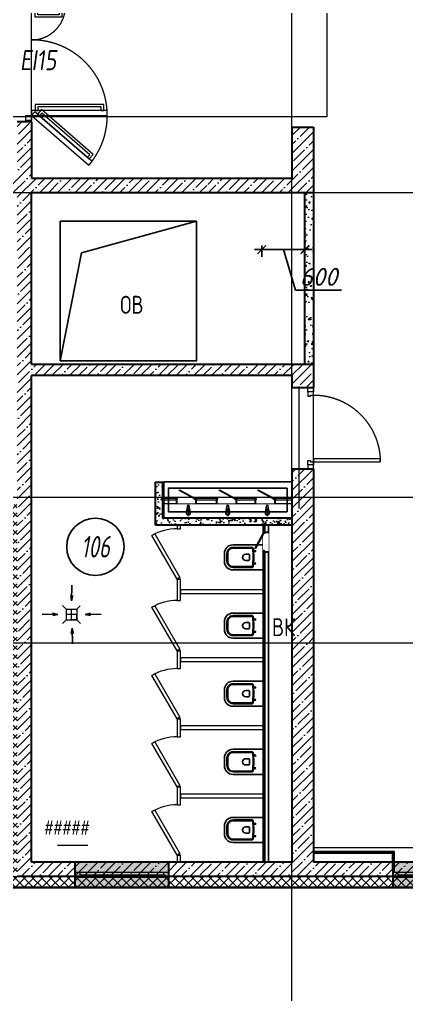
# Model space of a CAD drawing. Extents: x -96705 to 1864084, y -482104 to 235.
# Drawn here: x 567521 to 572917, y -151142 to -137543 of the extents above; entities that cross this region are included whole.
import ezdxf
from ezdxf import colors
from ezdxf.entities.mleader import LeaderData, LeaderLine
from ezdxf.enums import TextEntityAlignment as Align
from ezdxf.math import Vec2, Vec3

# ---------------------------------------------------------------- set-up
doc = ezdxf.new("R2010")
doc.units = 0
doc.header["$LTSCALE"] = 100
doc.header["$PDMODE"] = 1
doc.header["$PDSIZE"] = 200
for name, pattern in [('ACAD_ISO03W100', [30, 12, -18]), ('ADSK_Штриховая_ш2 п1', [3, 2, -1]), ('CENTER', [2, 1.25, -0.25, 0.25, -0.25])]:
    doc.linetypes.add(name, pattern=pattern)
doc.layers.get('Defpoints').update_dxf_attribs({"color": 42})
for name, color, linetype, lineweight in [('АР_Двери', 5, 'Continuous', 18), ('АР_Маркер экспликации', 239, 'Continuous', 13), ('АР_Навесной фасад', 5, 'Continuous', 5), ('АР_Номер помещения', 1, 'Continuous', 25), ('АР_Окна БЛОК', 250, 'Continuous', 13), ('АР_Оси', 193, 'Continuous', 9), ('АР_Отметки', 250, 'Continuous', 15), ('АР_Перегородки газоблок', 165, 'Continuous', 30), ('АР_Перегородки газоблок_Штрих', 165, 'Continuous', 5), ('АР_Перегородки сантехнические', 216, 'Continuous', 9), ('АР_Подоконники', 163, 'Continuous', 9), ('АР_Помещения_площадь', 19, 'Continuous', 9), ('АР_Сущ Несущая стена', 202, 'Continuous', 30), ('АР_тонкая линия', 250, 'Continuous', 0), ('АР_Утеплитель', 250, 'Continuous', 9), ('АР_Штриховка монолит', 250, 'Continuous', 9), ('Размер шахт', 95, 'Continuous', 9), ('СС_СЭС_Кабель', 180, 'Continuous', 30), ('Эвакуация', 7, 'Continuous', 9)]:
    doc.layers.add(name, color=color, linetype=linetype, lineweight=lineweight)
for name, color, linetype in [('АР_Отверстия', 251, 'Continuous'), ('ТХ_ВК_оборуд.ТХ', 250, 'Continuous'), ('ТХ_ВК_трапы', 5, 'Continuous'), ('ТХ_сантехника', 253, 'Continuous')]:
    doc.layers.add(name, color=color, linetype=linetype)
doc.layers.add('АР_ПБ_Двери', color=7, linetype='Continuous', lineweight=15, true_color=0xdb0000)
doc.styles.add('ICOCPEUR', font='isocpeur.ttf')
doc.styles.add('ISOCPEUR', font='isocpeui.ttf', dxfattribs={"height": 250})
doc.styles.get("Standard").update_dxf_attribs({"font": 'arial.ttf'})
doc.styles.add('Архитект', font='isocpeur.ttf', dxfattribs={"width": 0.8, "oblique": 8})
doc.dimstyles.new('R_100', dxfattribs={"dimtxt": 270, "dimasz": 120, "dimexe": 100, "dimexo": 0, "dimgap": 60, "dimtad": 1, "dimdec": 0, "dimrnd": 5, "dimzin": 0, "dimdsep": 46, "dimtxsty": 'ISOCPEUR', "dimblk": 'ARCHTICK', "dimcen": 0, "dimdle": 100, "dimclrd": 256, "dimclre": 256, "dimclrt": 256, "dimadec": 0, "dimazin": 0, "dimtfac": 2, "dimtdec": 0, "dimtofl": 0, "dimtmove": 1, "dimatfit": 3, "dimfxl": 1, "dimtvp": 3, "dimtolj": 1, "dimtzin": 0, "dimarcsym": 0})
pattern_1 = [(50, (731759.35, -210952.4), (215.17805, -18.82564), [22.5, -247.5]), (355, (731759.35, -210952.4), (-41.6254, 225.65764), [18, -198]), (100.45144, (731777.28, -210953.96), (173.55265, 206.832), [19.12206, -210.34263]), (46.1842, (731759.35, -210892.4), (320.1724, -49.6558), [33.75, -371.25]), (96.63564, (731786.03, -210896.53), (280.3986, 292.2356), [28.6831, -315.5141]), (351.18416, (731759.35, -210892.4), (280.3986, 292.2356), [27, -297]), (21, (731789.35, -210907.4), (179.07212, -120.78567), [22.5, -247.5]), (326, (731789.35, -210907.4), (72.9946, 217.545), [18, -198]), (71.45144, (731804.27, -210917.46), (252.06671, 96.75935), [19.12206, -210.34263]), (37.5, (731759.35, -210952.394), (3.647957, 99.868156), [0, -195.6, 0, -201, 0, -198.75]), (7.5, (731759.35, -210952.39), (78.92086, 118.323514), [0, -114.6, 0, -191.1, 0, -75.75]), (327.5, (731692.45, -210952.394), (160.14673, -6.76646), [0, -75, 0, -234, 0, -310.5]), (317.5, (731662.45, -210952.4), (174.95585, 30.0315), [0, -97.5, 0, -155.4, 0, -220.5])]

# ---------------------------------------------------------------- blocks, each defined once
blk = doc.blocks.new('*U72')
at = {"color": 8}
for p, q in [((0, 0), (0, -50)), ((700, 0), (700, -50))]:
    blk.add_line(p, q, dxfattribs=at)
blk.add_lwpolyline([(0, 0), (606, 350), (628, 312), (22, -38)], close=True, dxfattribs=at)
blk.add_arc((0, 0), 700, 0, 30, dxfattribs=at)
blk = doc.blocks.new('*U479')
at = {"color": 8}
blk.add_lwpolyline([(100, 80), (100, 1010), (140, 1010), (140, 80)], close=True, dxfattribs=at)
for points in [[(0, 0), (0, 80), (55, 80), (55, 0), (0, 0)], [(55, 80), (55, 0), (115, 0), (115, 40), (100, 40), (100, 80), (55, 80)], [(1075, 80), (1075, 0), (1015, 0), (1015, 40), (1030, 40), (1030, 80), (1075, 80)], [(1130, 0), (1130, 80), (1075, 80), (1075, 0), (1130, 0)]]:
    blk.add_lwpolyline(points, dxfattribs=at)
at = {"color": 8, "linetype": 'ACAD_ISO03W100', "ltscale": 3}
blk.add_arc((100, 80), 930, 0, 90, dxfattribs=at)
blk = doc.blocks.new('*U137')
at = {"layer": 'АР_Номер помещения', "color": 8}
blk.add_circle((-15837, 5805), 400, dxfattribs=at)
at = {"layer": 'АР_Помещения_площадь', "color": 8}
blk.add_line((-15943, 1641), (-16365, 1641), dxfattribs=at)
at = {"color": 8, "style": 'ISOCPEUR', "width": 0.7, "flags": 1}
blk.add_attdef('КАТЕГОРИЯ', (-499, -2092), '', height=250, dxfattribs=at)
at = {"layer": 'АР_Номер помещения', "color": 8, "style": 'ISOCPEUR', "width": 0.7}
blk.add_attdef('НОМЕР_ПОМЕЩЕНИЯ', text='', height=300, dxfattribs=at).set_placement((-15837, 5805), align=Align.MIDDLE_CENTER)
at = {"layer": 'АР_Помещения_площадь', "color": 8, "style": 'ISOCPEUR', "width": 0.7}
blk.add_attdef('ПЛОЩАДЬ_ПОМЕЩЕНИЯ', text='', height=200, dxfattribs=at).set_placement((-15938, 1888), align=Align.MIDDLE_RIGHT)
at = {"layer": 'АР_Помещения_площадь', "color": 8, "lineweight": 30, "width": 0.7, "flags": 104}
blk.add_attdef('ИМЯ_ПОМЕЩЕНИЯ', text='', height=100, dxfattribs=at).set_placement((158, 1217), align=Align.MIDDLE_CENTER)
blk = doc.blocks.new('_ArchTick')
at = {"color": 8, "linetype": 'ByBlock', "const_width": 0.15}
blk.add_lwpolyline([(-0.5, -0.5), (0.5, 0.5)], dxfattribs=at)
blk = doc.blocks.new('*D1121')
at = {"layer": 'Defpoints', "color": 0, "ltscale": 100, "transparency": 16777216}
for p in [(570900, -140697), (571501, -140697), (570900, -140752)]:
    blk.add_point(p, dxfattribs=at)
at = {"layer": 'Размер шахт', "color": 8, "lineweight": -2, "ltscale": 100, "transparency": 16777216}
for p, q in [((570900, -140697), (570900, -140852)), ((571501, -140697), (571501, -140852)), ((571601, -140752), (570800, -140752)), ((571200, -140752), (571370, -141317)), ((571370, -141317), (572009, -141317))]:
    blk.add_line(p, q, dxfattribs=at)
at = {"layer": 'Размер шахт', "color": 8, "lineweight": -2, "ltscale": 100, "transparency": 16777216, "xscale": 120, "yscale": 120, "zscale": 120, "rotation": 180}
blk.add_blockref('_ArchTick', (570900, -140752), dxfattribs=at)
at = {"layer": 'Размер шахт', "color": 8, "lineweight": -2, "ltscale": 100, "transparency": 16777216, "xscale": 120, "yscale": 120, "zscale": 120}
blk.add_blockref('_ArchTick', (571501, -140752), dxfattribs=at)
at = {"layer": 'Размер шахт', "color": 8, "ltscale": 100, "transparency": 16777216, "insert": (571690, -141132), "char_height": 250, "attachment_point": 5, "style": 'ISOCPEUR'}
blk.add_mtext('\\A1;600', dxfattribs=at)
blk = doc.blocks.new('Из_буфера31843')
at = {"color": 8}
for p, q in [((366, 166), (359, 113)), ((395, 113), (388, 166)), ((916, 166), (909, 113)), ((945, 113), (938, 166)), ((1466, 166), (1459, 113)), ((1495, 113), (1488, 166)), ((356, 104), (352, 62)), ((363, 87), (363, 101)), ((390, 87), (363, 87)), ((390, 101), (390, 87)), ((402, 62), (398, 104)), ((906, 104), (902, 62)), ((913, 87), (913, 101)), ((940, 87), (913, 87)), ((940, 101), (940, 87)), ((952, 62), (948, 104)), ((1456, 104), (1452, 62)), ((1463, 87), (1463, 101)), ((1490, 87), (1463, 87)), ((1490, 101), (1490, 87)), ((1502, 62), (1498, 104))]:
    blk.add_line(p, q, dxfattribs=at)
at = {"color": 8, "lineweight": 13, "ltscale": 500}
for p, q in [((377, 85), (377, 23)), ((927, 85), (927, 23)), ((1477, 85), (1477, 23))]:
    blk.add_line(p, q, dxfattribs=at)
at = {"color": 8}
for points in [[(1820, 500), (34, 500), (34, 0), (1820, 0)], [(1755, 415), (99, 415), (99, 85), (1755, 85)]]:
    blk.add_lwpolyline(points, close=True, dxfattribs=at)
for centre, major_axis, start_param, end_param in [((377, 165), (-7.91, 7.91), 4.051589, 6.943986), ((927, 165), (-7.91, 7.91), 4.051589, 6.943986), ((1477, 165), (-7.91, 7.91), 4.051589, 6.943986), ((377, 62), (-17.7, -17.7), -0.785398, 2.356194), ((377, 102), (-14.9, -14.9), -1.35736, -0.875625), ((377, 102), (-14.9, 14.9), 4.498953, 6.496621), ((377, 101), (-9.62, 9.62), 3.926991, 7.068583), ((377, 102), (-14.9, 14.9), 4.017217, 4.498953), ((927, 62), (-17.7, -17.7), -0.785398, 2.356194), ((927, 102), (-14.9, -14.9), -1.35736, -0.875625), ((927, 102), (-14.9, 14.9), 4.498953, 6.496621), ((927, 101), (-9.62, 9.62), 3.926991, 7.068583), ((927, 102), (-14.9, 14.9), 4.017217, 4.498953), ((1477, 62), (-17.7, -17.7), -0.785398, 2.356194), ((1477, 102), (-14.9, -14.9), -1.35736, -0.875625), ((1477, 102), (-14.9, 14.9), 4.498953, 6.496621), ((1477, 101), (-9.62, 9.62), 3.926991, 7.068583), ((1477, 102), (-14.9, 14.9), 4.017217, 4.498953)]:
    blk.add_ellipse(centre, major_axis=major_axis, ratio=1, start_param=start_param, end_param=end_param, dxfattribs=at)
blk = doc.blocks.new('унитаз поликлиники')
at = {"color": 8}
for p, q in [((0, 175), (0, -175)), ((0, 175), (420, 175)), ((420, 139), (150, 139)), ((126, 87), (100, 87)), ((112, 73), (112, 100)), ((420, 129), (157, 129)), ((192, -34), (192, 34)), ((242, 44), (202, 44)), ((494, 57), (494, -57)), ((504, 55), (504, -55)), ((540, 55), (540, -55)), ((126, -87), (99, -86)), ((112, -73), (112, -100)), ((420, -129), (155, -129)), ((242, -44), (202, -44)), ((0, -175), (420, -175)), ((420, -139), (148, -139))]:
    blk.add_line(p, q, dxfattribs=at)
for centre, radius, start, end in [((420, 55), 120, 0, 90), ((420, 55), 83.5, 359.8619, 90.3335), ((242, 0), 43.7, 270, 90), ((420, 55), 74, 0, 90), ((420, -55), 120, 270, 0), ((420, -55), 84, 270, 0), ((420, -55), 74, 270, 358.4018)]:
    blk.add_arc(centre, radius, start, end, dxfattribs=at)
at = {"color": 8, "extrusion": (0, 0, -1)}
for centre, major_axis, ratio, start_param, end_param in [((150, 127), (-5.6, -10.5), 0.821373, 1.269211, 2.570669), ((112, 87), (3.55, 3.55), 1, 5.504025, 11.78721), ((1158, 0), (-731, -726), 0.993775, 0.659849, 0.910919), ((984, 0), (-23, -941), 0.89728, 1.422258, 1.677847), ((154, 120), (-5.61, -7.72), 0.798093, 1.232924, 2.686723), ((148, -127), (5.4, -10.4), 0.836443, 0.56114, 1.877577), ((155, -117), (5.3, -10.4), 0.842984, 0.549902, 1.8819), ((202, -33), (4.12, -9.49), 0.964797, 0.42926, 1.943413)]:
    blk.add_ellipse(centre, major_axis=major_axis, ratio=ratio, start_param=start_param, end_param=end_param, dxfattribs=at)
at = {"color": 8}
for centre, major_axis, ratio, start_param, end_param in [((202, 33), (4.12, 9.49), 0.964797, 0.42926, 1.943413), ((112, -87), (3.54, -3.55), 1, 5.504025, 11.78721)]:
    blk.add_ellipse(centre, major_axis=major_axis, ratio=ratio, start_param=start_param, end_param=end_param, dxfattribs=at)
blk = doc.blocks.new('_DotSmall')
at = {"color": 0, "linetype": 'ByBlock', "const_width": 0.5}
blk.add_lwpolyline([(-0.0625, 0, 1), (0.0625, 0, 1)], format="xyb", close=True, dxfattribs=at)
blk = doc.blocks.new('дв.1700')
at = {"layer": 'АР_Двери', "color": 8}
for points in [[(-87, 0), (-87, -80), (-70, -80), (-70, 0), (-87, 0)], [(-70, -80), (-70, 0), (0, 0), (0, -30), (0, -30), (0, -80), (-70, -80)], [(1596, -80), (1596, 0), (1526, 0), (1526, -30), (1526, -30), (1526, -80), (1596, -80)], [(1613, 0), (1613, -80), (1596, -80), (1596, 0), (1613, 0)]]:
    blk.add_lwpolyline(points, dxfattribs=at)
for points in [[(0, -80), (-692, -876), (-639, -922), (53, -126)], [(1997, -150), (1526, -150), (1526, -80), (1997, -80)], [(20, -164), (-606, -884), (-542, -940), (84, -219)], [(-3, -190), (-583, -858), (-546, -890), (35, -223)], [(1947, -235), (1576, -235), (1576, -150), (1947, -150)], [(1912, -200), (1611, -200), (1611, -150), (1912, -150)]]:
    blk.add_lwpolyline(points, close=True, dxfattribs=at)
at = {"layer": 'АР_Двери', "color": 8, "linetype": 'ACAD_ISO03W100', "ltscale": 3}
for points in [[(0, -80), (0, -1135), (70, -1135), (70, -80)], [(1456, -551), (1456, -80), (1526, -80), (1526, -551)]]:
    blk.add_lwpolyline(points, close=True, dxfattribs=at)
for points in [[(70, -1050), (70, -1085), (155, -1085), (155, -130), (70, -130), (70, -165)], [(1456, -466), (1456, -501), (1371, -501), (1371, -130), (1456, -130), (1456, -165)], [(70, -1050), (120, -1050), (120, -165), (70, -165)], [(1456, -466), (1406, -466), (1406, -165), (1456, -165)]]:
    blk.add_lwpolyline(points, dxfattribs=at)
for centre, radius, start, end in [((0, -80), 1055, 229, 0), ((1526, -80), 471, 180, 351.4758)]:
    blk.add_arc(centre, radius, start, end, dxfattribs=at)
blk = doc.blocks.new('Трап ТХ')
at = {"layer": 'ТХ_ВК_трапы', "color": 8, "lineweight": 0}
for p, q in [((305243, -196674), (305293, -196725)), ((305293, -196725), (305293, -196875)), ((305293, -196725), (305442, -196725)), ((305368, -196875), (305368, -196725)), ((305491, -196676), (305442, -196725)), ((305442, -196725), (305442, -196875)), ((305243, -196924), (305293, -196875)), ((305442, -196800), (305293, -196800)), ((305293, -196875), (305442, -196875)), ((305442, -196875), (305368, -196875)), ((305442, -196875), (305442, -196800)), ((305493, -196926), (305442, -196875))]:
    blk.add_line(p, q, dxfattribs=at)
blk = doc.blocks.new('A$C985b353d')
at = {"layer": 'ТХ_ВК_трапы', "color": 8, "ltscale": 100}
for p, q in [((6, 409), (2, 189)), ((2, 189), (-11, 264)), ((-11, 264), (2, 189)), ((2, 189), (20, 264)), ((-407, 3), (-188, -1)), ((-188, -1), (-263, 17)), ((192, -1), (267, 17)), ((412, 3), (192, -1)), ((-188, -1), (-262, -14)), ((-262, -14), (-188, -1)), ((192, -1), (267, -14)), ((267, -14), (192, -1)), ((10, -191), (-4, -265)), ((-4, -265), (10, -191)), ((14, -410), (10, -191)), ((10, -191), (27, -266))]:
    blk.add_line(p, q, dxfattribs=at)
blk = doc.blocks.new('*U409')
h = blk.add_hatch(color=8)
h.dxf.hatch_style = 1
h.paths.add_polyline_path([(-1310, -140), (0, -140), (0, 220), (-1310, 220)])
at = {"color": 8, "lineweight": 30}
for p, q in [((-1310, -140), (-1310, 220)), ((0, -140), (0, 220))]:
    blk.add_line(p, q, dxfattribs=at)
at = {"color": 8}
for p, q in [((0, 220), (-1310, 220)), ((-1310, 70), (0, 70)), ((-1310, 0), (0, 0)), ((-1240, 0), (-1240, 70)), ((-1240, 35), (-70, 35)), ((-70, 0), (-70, 70)), ((-1310, -140), (0, -140)), ((-1310, -140), (-1310, -140)), ((-1310, -140), (-1310, -140)), ((0, -140), (0, -140)), ((0, -140), (0, -140))]:
    blk.add_line(p, q, dxfattribs=at)
blk = doc.blocks.new('*U408')
h = blk.add_hatch(color=8)
h.dxf.hatch_style = 1
h.paths.add_polyline_path([(-1600, -140), (0, -140), (0, 220), (-1600, 220)])
at = {"color": 8, "lineweight": 30}
for p, q in [((-1600, -140), (-1600, 220)), ((0, -140), (0, 220))]:
    blk.add_line(p, q, dxfattribs=at)
at = {"color": 8}
for p, q in [((0, 220), (-1600, 220)), ((-1600, 70), (0, 70)), ((-1600, 0), (0, 0)), ((-1530, 0), (-1530, 70)), ((-1530, 35), (-70, 35)), ((-70, 0), (-70, 70)), ((-1600, -140), (0, -140)), ((-1600, -140), (-1600, -140)), ((-1600, -140), (-1600, -140)), ((0, -140), (0, -140)), ((0, -140), (0, -140))]:
    blk.add_line(p, q, dxfattribs=at)
blk = doc.blocks.new('*U585')
at = {"color": 8}
blk.add_wipeout([(-565, 60), (445, 60), (445, -218), (-565, -218)], dxfattribs=at)
for p, q in [((-530, 60), (-565, 60)), ((-550, 60), (-550, -10)), ((-550, -10), (-550, 60)), ((-510, 60), (-530, 60)), ((-510, 20), (-510, 60)), ((-500, 20), (-510, 20)), ((-500, -10), (-500, 20)), ((380, -10), (380, 20)), ((380, 20), (390, 20)), ((390, 20), (390, 60)), ((390, 60), (410, 60)), ((410, 60), (445, 60)), ((430, 60), (430, -10)), ((430, -10), (430, 60)), ((-565, -10), (-530, -10)), ((-530, -10), (-500, -10)), ((410, -10), (380, -10)), ((445, -10), (410, -10))]:
    blk.add_line(p, q, dxfattribs=at)
at = {"color": 8, "lineweight": 30}
for p, q in [((-565, 60), (-565, -218)), ((445, 60), (445, -218))]:
    blk.add_line(p, q, dxfattribs=at)
at = {"color": 8}
blk.add_lwpolyline([(389, 60), (370, 25), (-424, 448), (-406, 483)], close=True, dxfattribs=at)

msp = doc.modelspace()

# ---------------------------------------------------------------- hatches: boundary and pattern name
at = {"layer": 'АР_Перегородки газоблок_Штрих', "ltscale": 100}
h = msp.add_hatch(dxfattribs=at)
h.set_pattern_fill('AR-CONC', color=8, scale=30)
h.set_pattern_definition(pattern_1)
h.paths.add_polyline_path([(571620.5, -139956.7), (571609.4, -139956.7), (571500.5, -139956.7), (571500.5, -142350.5), (571620.5, -142350.5), (571620.5, -140464.9)])
h = msp.add_hatch(dxfattribs=at)
h.set_pattern_fill('AR-CONC', color=8, scale=30)
h.set_pattern_definition(pattern_1)
h.paths.add_polyline_path([(571320.5, -144495.5), (569519.5, -144495.5), (569519.5, -143995.5), (569419.5, -143995.5), (569419.5, -144595.5), (570918.3, -144595.5), (570918.3, -144596.6), (571018.3, -144596.6), (571018.3, -144595.5), (571320.5, -144595.5)])
h = msp.add_hatch(dxfattribs=at)
h.set_pattern_fill('AR-CONC', color=8, scale=30)
h.set_pattern_definition([(50, (461883.04, -210952.4), (215.17805, -18.82564), [22.5, -247.5]), (355, (461883.04, -210952.4), (-41.6254, 225.65764), [18, -198]), (100.45144, (461900.97, -210953.96), (173.55265, 206.832), [19.12206, -210.34263]), (46.1842, (461883.04, -210892.4), (320.1724, -49.6558), [33.75, -371.25]), (96.63564, (461909.72, -210896.53), (280.3986, 292.2356), [28.6831, -315.5141]), (351.18416, (461883.04, -210892.4), (280.3986, 292.2356), [27, -297]), (21, (461913.04, -210907.4), (179.07212, -120.78567), [22.5, -247.5]), (326, (461913.04, -210907.4), (72.9946, 217.545), [18, -198]), (71.45144, (461927.96, -210917.46), (252.0667, 96.75935), [19.12206, -210.34263]), (37.5, (461883.04, -210952.394), (3.647957, 99.868156), [0, -195.6, 0, -201, 0, -198.75]), (7.5, (461883.04, -210952.39), (78.92086, 118.32351), [0, -114.6, 0, -191.1, 0, -75.75]), (327.5, (461816.14, -210952.394), (160.14673, -6.76646), [0, -75, 0, -234, 0, -310.5]), (317.5, (461786.14, -210952.4), (174.95585, 30.0315), [0, -97.5, 0, -155.4, 0, -220.5])])
h.paths.add_polyline_path([(571320.5, -144495.5), (569519.5, -144495.5), (569519.5, -143995.5), (569419.5, -143995.5), (569419.5, -144595.5), (571013.3, -144595.5), (571320.5, -144595.5)])
at = {"layer": 'АР_Утеплитель', "ltscale": 100}
h = msp.add_hatch(dxfattribs=at)
h.set_pattern_fill('ANSI37', color=8, scale=700)
h.set_pattern_definition([(45, (567340.5, -149646.71), (-61.87184, 61.87184), []), (135, (567340.5, -149646.71), (-61.87184, -61.87184), [])])
h.paths.add_polyline_path([(575370.5, -152255.4), (575220.5, -152255.4), (575220.5, -153786.7), (575370.5, -153786.7)], flags=17)
h.paths.add_polyline_path([(573325.5, -128116.7), (573325.5, -128266.7), (574028, -128266.7), (574028, -128117)])
h.paths.add_polyline_path([(567940.5, -124301.7), (567940.5, -124151.7), (566170.5, -124151.7), (566170.5, -124301.7)])
h.paths.add_polyline_path([(567940.5, -124151.7), (567940.5, -124301.7), (571620.5, -124301.7), (571620.5, -128266.7), (571810.5, -128266.7), (571810.5, -128116.7), (571770.5, -128116.7), (571770.5, -124151.7)])
h.paths.add_polyline_path([(546876.7, -124301.7), (546876.7, -124151.7), (546310.6, -124151.7), (546310.6, -124301.7)])
h.paths.add_polyline_path([(537235.3, -121851.7), (537385.3, -121851.7), (537385.3, -119806.7), (537235.3, -119806.7)])
h.paths.add_polyline_path([(588620.5, -148960.3), (588470.5, -148960.3), (588470.5, -155846.7), (575370.5, -155846.7), (575370.5, -154186.7), (575220.5, -154186.7), (575220.5, -155996.7), (588620.5, -155996.7)])
h.paths.add_polyline_path([(588470.5, -148960.3), (588620.5, -148960.3), (588620.5, -147995), (588470.5, -147995)])
h.paths.add_polyline_path([(534935.3, -108007.9), (534784.9, -108007.9), (534785.3, -108576.7), (537915.3, -108576.7), (537915.3, -111506.7), (541035.5, -111506.7), (541035.5, -112136.7), (541185.5, -112136.7), (541185.5, -111356.7), (538065.3, -111356.7), (538065.3, -108426.7), (534935.3, -108426.7)])
h.paths.add_polyline_path([(559052, -144456.7), (559052, -144313.7), (567490.5, -144306.7), (567490.5, -149496.7), (575370.5, -149496.7), (575370.5, -152255.4), (575220.5, -152255.4), (575220.5, -149646.7), (567340.5, -149646.7), (567340.5, -144456.7)])
h.paths.add_polyline_path([(582120.6, -140901.7), (582270.5, -140901.7), (582270.1, -134021.7), (582120.3, -134021.7)])
h.paths.add_polyline_path([(582270.5, -140901.7), (582120.6, -140901.7), (582120.6, -143501.7), (582270.5, -143501.7)])
h.paths.add_polyline_path([(537953.7, -119676.7), (537953.7, -119526.7), (537235.3, -119526.7), (537235.3, -119806.7), (537385.3, -119806.7), (537385.3, -119676.7)])
h.paths.add_polyline_path([(537953.7, -119526.7), (537953.7, -119676.7), (541185.5, -119676.7), (541185.5, -113836.7), (541035.5, -113836.7), (541035.5, -119526.7)])
h.paths.add_polyline_path([(544760.6, -124301.7), (544760.6, -124151.7), (537385.3, -124151.7), (537385.3, -123551.7), (537235.3, -123551.7), (537235.3, -124301.7)])
h.paths.add_polyline_path([(563550.6, -124151.7), (563550.7, -124301.7), (566170.5, -124301.7), (566170.5, -124151.7)])
h.paths.add_polyline_path([(561880.5, -124301.7), (561880.5, -124151.7), (546876.7, -124151.7), (546876.7, -124301.7)])
h.paths.add_polyline_path([(534785.3, -106367.9), (534935.3, -106367.9), (534935.3, -105226.5), (535085.3, -105226.5), (535085.3, -105076.5), (534785.3, -105076.5)])
h.paths.add_polyline_path([(534785.3, -108007.9), (534784.9, -108007.9), (534935.3, -108007.9)])
h.paths.add_polyline_path([(584444.3, -146136.7), (584293.8, -145986.7), (582270.5, -145986.7), (582270.5, -145101.7), (582120.5, -145101.7), (582120.5, -146136.7)])
h.paths.add_polyline_path([(587834.3, -145986.7), (587684.3, -146136.7), (588470.5, -146136.7), (588470.5, -147755), (588620.5, -147755), (588620.5, -145986.7)])
h.paths.add_polyline_path([(582120.5, -130101.7), (582270.5, -130101.7), (582270.5, -128116.7), (575178, -128116.7), (575178, -128266.7), (582120.5, -128266.7)])
h.paths.add_polyline_path([(582270.5, -131251.7), (582120.5, -131251.7), (582120.5, -132956.7), (582270.5, -132956.7)])
at = {"layer": 'АР_Штриховка монолит', "ltscale": 100}
h = msp.add_hatch(dxfattribs=at)
h.set_pattern_fill('ANSI35', color=8, scale=700)
h.set_pattern_definition([(45, (-431632.31, -45746.82), (-123.743687, 123.743687), []), (45, (-431508.57, -45746.82), (-123.743687, 123.743687), [218.75, -43.75, 0, -43.75])])
h.paths.add_polyline_path([(575370.5, -149296.7), (571620.5, -149296.7), (571620.5, -143811), (571320.5, -143811), (571320.5, -149296.7), (567690.5, -149296.7), (567690.5, -142510.5), (571320.5, -142510.5), (571320.5, -142681), (571620.5, -142681), (571620.5, -142350.5), (571500.6, -142350.4), (571500.6, -139956.7), (571620.5, -139956.7), (571620.5, -139044.2), (571320.5, -139044.2), (571320.5, -139756.7), (570132.1, -139756.7), (570132.1, -139956.7), (571500.6, -139956.7), (571500.6, -142350.4), (567690.5, -142350.5), (567690.5, -139956.7), (570145.9, -139956.7), (570145.9, -139756.7), (567690.5, -139756.7), (567690.5, -138969.2), (567490.5, -138969.2), (567490.5, -139756.7), (563846.6, -139756.7), (563846.6, -139956.7), (567490.5, -139956.7), (567490.5, -149496.7), (575370.5, -149496.7)])

# ---------------------------------------------------------------- linework, layer by layer
at = {"color": 8}
for points in [[(572745.5, -149436.7), (572745.5, -149147.5), (571620.5, -149147.5)], [(572733, -149436.7), (572733, -149160), (571620.5, -149160)], [(572720.5, -149417.1), (572720.5, -149172.5), (571620.5, -149172.5), (571620.5, -149172.5)]]:
    msp.add_lwpolyline(points, dxfattribs=at)
at = {"layer": 'АР_Навесной фасад', "color": 8, "ltscale": 100}
for p, q in [((575210.5, -149656.7), (567330.5, -149656.7)), ((575220.5, -149646.7), (567340.5, -149646.7))]:
    msp.add_line(p, q, dxfattribs=at)
at = {"layer": 'АР_Оси', "color": 8, "linetype": 'CENTER', "ltscale": 1000}
for p, q in [((571320.5, -157558), (571320.5, -123733.7)), ((507391.7, -139956.7), (590988.9, -139956.7)), ((507391.7, -144206.7), (590988.9, -144206.7)), ((507391.7, -146236.7), (590988.9, -146236.7)), ((507391.7, -149496.7), (590988.9, -149496.7))]:
    msp.add_line(p, q, dxfattribs=at)
at = {"layer": 'АР_Перегородки газоблок', "color": 8, "ltscale": 100}
for points in [[(571500.6, -142350.5), (571500.5, -139956.7)], [(571620.5, -139956.7), (571620.5, -142350.5)], [(569419.5, -144595.5), (569419.5, -143995.5), (569519.5, -143995.5)], [(569519.5, -144495.5), (569519.5, -143995.5)], [(569519.5, -144495.5), (571320.5, -144495.5)], [(571018.3, -144595.5), (569419.5, -144595.5)], [(571320.5, -144595.5), (571018.3, -144595.5)]]:
    msp.add_lwpolyline(points, dxfattribs=at)
at = {"layer": 'АР_Перегородки газоблок', "color": 8, "lineweight": 25, "ltscale": 100}
for points in [[(570918.3, -149296.7), (570918.3, -144595.5)], [(570943.3, -149296.7), (570943.3, -144595.5)], [(570992.8, -144595.5), (570992.8, -149296.7)]]:
    msp.add_lwpolyline(points, dxfattribs=at)
at = {"layer": 'АР_Перегородки сантехнические', "color": 8, "lineweight": 0}
for points in [[(569718.3, -144646.7), (569768.3, -144646.7), (569768.3, -144596.7), (569718.3, -144596.7)], [(569718.3, -145646.7), (569768.3, -145646.7), (569768.3, -145346.7), (569718.3, -145346.7)], [(570918.3, -145546.7), (570918.3, -145496.7), (569768.3, -145496.7), (569768.3, -145546.7)], [(569718.3, -146596.7), (569768.3, -146596.7), (569768.3, -146346.7), (569718.3, -146346.7)], [(570918.3, -146496.7), (570918.3, -146446.7), (569768.3, -146446.7), (569768.3, -146496.7)], [(569718.3, -147546.7), (569768.3, -147546.7), (569768.3, -147296.7), (569718.3, -147296.7)], [(570918.3, -147446.7), (570918.3, -147396.7), (569768.3, -147396.7), (569768.3, -147446.7)], [(569718.3, -148496.7), (569768.3, -148496.7), (569768.3, -148246.7), (569718.3, -148246.7)], [(570918.3, -148396.7), (570918.3, -148346.7), (569768.3, -148346.7), (569768.3, -148396.7)], [(569718.3, -149296.7), (569768.3, -149296.7), (569768.3, -149196.7), (569718.3, -149196.7)]]:
    msp.add_lwpolyline(points, close=True, dxfattribs=at)
at = {"layer": 'АР_Подоконники', "color": 8, "ltscale": 100}
msp.add_line((575430.5, -149096.7), (571620.5, -149096.7), dxfattribs=at)
at = {"layer": 'АР_Сущ Несущая стена', "color": 8, "ltscale": 100}
for p, q in [((567690.5, -138969.2), (567490.5, -138969.2)), ((567690.5, -138969.2), (567490.5, -138969.2)), ((567690.5, -138969.2), (567690.5, -139756.7)), ((571320.5, -139044.2), (571320.5, -139756.7)), ((571320.5, -139044.2), (571620.5, -139044.2)), ((571620.5, -139044.2), (571620.5, -139956.7)), ((567690.5, -139756.7), (570145.6, -139756.7)), ((570132.1, -139756.7), (571320.5, -139756.7)), ((567690.5, -142350.5), (567690.5, -139956.7)), ((567690.5, -139956.7), (570132.1, -139956.7)), ((570132.1, -139956.7), (570740.4, -139956.7)), ((570484.9, -139956.7), (571620.5, -139956.7)), ((567690.5, -149296.7), (567690.5, -142510.5)), ((571320.5, -142510.5), (571320.5, -142681)), ((571320.5, -143811), (571320.5, -149296.6)), ((571320.5, -143811), (571620.5, -143811)), ((571620.5, -143811), (571620.5, -149296.7)), ((571320.5, -149296.7), (567690.5, -149296.7)), ((575430.5, -149296.7), (571620.5, -149296.7)), ((575370.5, -149496.7), (567490.5, -149496.7))]:
    msp.add_line(p, q, dxfattribs=at)
for points in [[(567690.5, -142350.5), (571003.4, -142350.4)], [(570900.4, -142350.5), (571620.5, -142350.5)], [(571620.5, -142350.5), (571620.5, -142681)], [(571320.5, -142510.5), (567690.5, -142510.5)], [(571620.5, -142681), (571320.5, -142681)]]:
    msp.add_lwpolyline(points, dxfattribs=at)
at = {"layer": 'АР_тонкая линия', "color": 8, "linetype": 'ADSK_Штриховая_ш2 п1', "ltscale": 50}
for p, q in [((567690.5, -138969.2), (567690.5, -137286.2)), ((571420.5, -144364), (571420.5, -142664)), ((571620.5, -144364), (571620.5, -142681))]:
    msp.add_line(p, q, dxfattribs=at)
for points in [[(569515.1, -144218.4), (571317.3, -144218.4)], [(569515.1, -144243.4), (571317.3, -144243.4)], [(569515.1, -144293.4), (571317.3, -144293.4)]]:
    msp.add_lwpolyline(points, dxfattribs=at)
at = {"layer": 'Размер шахт', "color": 8, "lineweight": -2, "ltscale": 100}
msp.add_lwpolyline([(568090.5, -142305.5), (569988.5, -142305.5), (569988.5, -140356.7), (568090.5, -140356.7)], close=True, dxfattribs=at)
msp.add_lwpolyline([(568090.5, -142305.5), (568387.9, -140798.9), (569988.5, -140356.7)], dxfattribs=at)
at = {"layer": 'СС_СЭС_Кабель', "lineweight": 13, "ltscale": 500}
msp.add_lwpolyline([(571806.3, -129024.9), (571806.3, -138901.7), (546605.8, -138901.7), (546605.8, -140044.4)], dxfattribs=at)
at = {"layer": 'Эвакуация', "color": 8, "lineweight": 18}
msp.add_line((570735, -139959), (568735, -139959), dxfattribs=at)
msp.add_line((570735, -139959), (568735, -139959), dxfattribs=at)
at = {"layer": 'Эвакуация', "color": 8}
msp.add_line((568735, -139959), (570735, -139959), dxfattribs=at)

# ---------------------------------------------------------------- block references
at = {"layer": 'АР_Двери', "color": 8, "rotation": 90.00000000000001}
msp.add_blockref('дв.1700', (567610.5, -138882.2), dxfattribs=at)
at = {"layer": 'АР_Двери', "color": 8, "xscale": -1, "rotation": 270}
msp.add_blockref('*U479', (571540.5, -143811), dxfattribs=at)
at = {"layer": 'АР_Двери', "color": 8, "lineweight": 30, "rotation": 90.00000000000001}
for p in [(569718.3, -145346.7), (569718.3, -146346.7), (569718.3, -147296.7), (569718.3, -148246.7), (569718.3, -149196.7)]:
    msp.add_blockref('*U72', p, dxfattribs=at)
at = {"layer": 'АР_Маркер экспликации', "color": 8}
ref = msp.add_blockref('*U137', (584416.9, -150702.5), dxfattribs=at)
ref.add_attrib('НОМЕР_ПОМЕЩЕНИЯ', '106', dxfattribs={"layer": 'АР_Номер помещения', "color": 8, "height": 300, "style": 'ISOCPEUR', "width": 0.7}).set_placement((568580.1, -144897.1), align=Align.MIDDLE_CENTER)
ref.add_attrib('ПЛОЩАДЬ_ПОМЕЩЕНИЯ', '#####', dxfattribs={"layer": 'АР_Помещения_площадь', "color": 8, "height": 200, "style": 'ISOCPEUR', "width": 0.7}).set_placement((568479.1, -148814.5), align=Align.MIDDLE_RIGHT)
at = {"layer": 'АР_Окна БЛОК', "color": 8, "xscale": -1, "rotation": 180}
for name, p in [('*U409', (569600.5, -149436.7)), ('*U408', (574325.5, -149436.7))]:
    msp.add_blockref(name, p, dxfattribs=at)
at = {"layer": 'АР_тонкая линия', "color": 8, "ltscale": 500}
msp.add_blockref('A$C985b353d', (568245.8, -145842.2), dxfattribs=at)
at = {"layer": 'ТХ_ВК_оборуд.ТХ', "color": 8}
msp.add_blockref('Трап ТХ', (262878.2, 50957.3), dxfattribs=at)
at = {"layer": 'ТХ_сантехника', "color": 8}
msp.add_blockref('Из_буфера31843', (569498.1, -144493), dxfattribs=at)
at = {"layer": 'ТХ_сантехника', "color": 8, "rotation": 180}
for p in [(570918.3, -145045.5), (570918.3, -145996.7), (570918.3, -146946.7), (570918.3, -147896.7), (570918.3, -148846.7)]:
    msp.add_blockref('унитаз поликлиники', p, dxfattribs=at)

# ---------------------------------------------------------------- texts
at = {"layer": 'АР_Отверстия', "color": 8, "ltscale": 100, "char_height": 250, "attachment_point": 5, "line_spacing_factor": 0.7, "style": 'ICOCPEUR'}
for s, insert in [('\\A1;{\\W0.8;ОВ}', (569086.9, -141522.1)), ('\\A1;{\\W0.8;ВК}', (571202, -146019.1))]:
    msp.add_mtext(s, dxfattribs=dict(at, insert=insert))
at = {"layer": 'АР_ПБ_Двери', "color": 8, "lineweight": 35, "style": 'Архитект', "oblique": 8, "width": 0.8}
msp.add_text('EI15', height=280, dxfattribs=at).set_placement((567528, -138250.2))

# ---------------------------------------------------------------- dimensions: what is measured, and where the dimension line sits
at = {"layer": 'Размер шахт', "color": 8, "ltscale": 100}
dim = msp.add_linear_dim(base=(570900.4, -140751.6), p1=(571500.5, -140697.1), p2=(570900.4, -140697.1), dimstyle='R_100', override={"dimpost": '\\X', "dimclrd": 8, "dimclre": 8, "dimclrt": 8, "dimfxl": 300, "dimarcsym": 1}, dxfattribs=at)
dim.commit()
dim.dimension.update_dxf_attribs({"geometry": '*D1121', "text_midpoint": (571429.9, -141131.6)})

# ---------------------------------------------------------------- leaders
at = {"layer": 'АР_Отметки', "color": 8}
ml = msp.add_multileader_mtext('Standard', dxfattribs=at)
ml.set_content('{\\W0.8;-2,950}', color=8, style='ISOCPEUR')
ml.set_leader_properties(color=8, linetype='Continuous', lineweight=-1)
ml.set_arrow_properties(name='DOTSMALL')
ml.build(insert=Vec2(0, 0))
ml.multileader.update_dxf_attribs({"has_text_frame": 1, "text_left_attachment_type": 4, "text_right_attachment_type": 4, "dogleg_length": 100, "arrow_head_size": 180})
ctx = ml.context
ctx.base_point, ctx.char_height, ctx.arrow_head_size, ctx.landing_gap_size, ctx.plane_origin = Vec3(582768.9, -145669), 250, 180, 50, Vec3(582687.5, -146947.1)
ctx.left_attachment, ctx.right_attachment = 4, 4
notes = []
notes.append((ctx, [(0, (0, 0, 0), (0, 0), (1, 0), 1, [])]))
ctx.mtext.insert, ctx.mtext.width, ctx.mtext.defined_height, ctx.mtext.line_spacing_style, ctx.mtext.flow_direction = Vec3(582818.9, -145335.7), 769.989, 343.9, 2, 5
ml = msp.add_multileader_mtext('Standard', dxfattribs=at)
ml.set_content('-2,850', color=8, style='ISOCPEUR')
ml.set_leader_properties(color=8, linetype='Continuous', lineweight=-1)
ml.set_arrow_properties(name='DOTSMALL')
ml.build(insert=Vec2(0, 0))
ml.multileader.update_dxf_attribs({"has_text_frame": 1, "text_left_attachment_type": 4, "text_right_attachment_type": 4, "dogleg_length": 100, "arrow_head_size": 180})
ctx = ml.context
ctx.base_point, ctx.char_height, ctx.arrow_head_size, ctx.landing_gap_size, ctx.plane_origin = Vec3(574415.3, -153022.2, 0.4), 250, 180, 50, Vec3(575356.9, -154375.8, 0.4)
ctx.left_attachment, ctx.right_attachment = 4, 4
notes.append((ctx, [(0, (0, 0, 0), (0, 0), (1, 0), 1, [])]))
ctx.mtext.insert, ctx.mtext.width, ctx.mtext.defined_height, ctx.mtext.line_spacing_style, ctx.mtext.flow_direction = Vec3(574465.3, -152688.8, 0.4), 599.198, 407.5, 2, 5
ml = msp.add_multileader_mtext('Standard', dxfattribs=at)
ml.set_content('-2,850', color=8, style='ISOCPEUR')
ml.set_leader_properties(color=8, linetype='Continuous', lineweight=-1)
ml.set_arrow_properties(name='DOTSMALL')
ml.build(insert=Vec2(0, 0))
ml.multileader.update_dxf_attribs({"has_text_frame": 1, "text_left_attachment_type": 4, "text_right_attachment_type": 4, "dogleg_length": 100, "arrow_head_size": 180})
ctx = ml.context
ctx.base_point, ctx.char_height, ctx.arrow_head_size, ctx.landing_gap_size, ctx.plane_origin = Vec3(588662.6, -148577, 0.4), 250, 180, 50, Vec3(589604.2, -149930.6, 0.4)
ctx.left_attachment, ctx.right_attachment = 4, 4
notes.append((ctx, [(0, (0, 0, 0), (0, 0), (1, 0), 1, [])]))
ctx.mtext.insert, ctx.mtext.width, ctx.mtext.defined_height, ctx.mtext.line_spacing_style, ctx.mtext.flow_direction = Vec3(588712.6, -148243.7, 0.4), 599.198, 407.5, 2, 5
ml = msp.add_multileader_mtext('Standard', dxfattribs=at)
ml.set_content('+12,650', color=8, style='ISOCPEUR')
ml.set_leader_properties(color=8, linetype='Continuous', lineweight=-1)
ml.set_arrow_properties(name='DOTSMALL')
ml.build(insert=Vec2(0, 0))
ml.multileader.update_dxf_attribs({"has_text_frame": 1, "text_left_attachment_type": 4, "text_right_attachment_type": 4, "dogleg_length": 100, "arrow_head_size": 180})
ctx = ml.context
ctx.base_point, ctx.char_height, ctx.arrow_head_size, ctx.landing_gap_size, ctx.plane_origin = Vec3(935468.6, -155312.2), 250, 180, 50, Vec3(960704.5, -166935.3)
ctx.left_attachment, ctx.right_attachment = 4, 4
notes.append((ctx, [(0, (0, 0, 0), (0, 0), (1, 0), 1, [])]))
ctx.mtext.insert, ctx.mtext.width, ctx.mtext.line_spacing_style, ctx.mtext.flow_direction = Vec3(935518.6, -154978.8), 852.697, 2, 5
ml = msp.add_multileader_mtext('Standard', dxfattribs=at)
ml.set_content('+12,200', color=8, style='ISOCPEUR')
ml.set_leader_properties(color=8, linetype='Continuous', lineweight=-1)
ml.set_arrow_properties(name='DOTSMALL')
ml.build(insert=Vec2(0, 0))
ml.multileader.update_dxf_attribs({"has_text_frame": 1, "text_left_attachment_type": 4, "text_right_attachment_type": 4, "dogleg_length": 100, "arrow_head_size": 180})
ctx = ml.context
ctx.base_point, ctx.char_height, ctx.arrow_head_size, ctx.landing_gap_size, ctx.plane_origin = Vec3(935468.6, -154727.8), 250, 180, 50, Vec3(960704.5, -166351)
ctx.left_attachment, ctx.right_attachment = 4, 4
notes.append((ctx, [(0, (0, 0, 0), (0, 0), (1, 0), 1, [])]))
ctx.mtext.insert, ctx.mtext.width, ctx.mtext.line_spacing_style, ctx.mtext.flow_direction = Vec3(935518.6, -154394.5), 852.697, 2, 5
ml = msp.add_multileader_mtext('Standard', dxfattribs=at)
ml.set_content('+12,200', color=8, style='ISOCPEUR')
ml.set_leader_properties(color=8, linetype='Continuous', lineweight=-1)
ml.set_arrow_properties(name='DOTSMALL')
ml.build(insert=Vec2(0, 0))
ml.multileader.update_dxf_attribs({"has_text_frame": 1, "text_left_attachment_type": 4, "text_right_attachment_type": 4, "dogleg_length": 100, "arrow_head_size": 180})
ctx = ml.context
ctx.base_point, ctx.char_height, ctx.arrow_head_size, ctx.landing_gap_size, ctx.plane_origin, ctx.plane_x_axis, ctx.plane_y_axis = Vec3(956621.4, -142271), 250, 180, 50, Vec3(968768.9, -117035.1), Vec3(0, 1), Vec3(-1, 0)
ctx.left_attachment, ctx.right_attachment = 4, 4
notes.append((ctx, [(0, (0, 0, 0), (0, 0), (1, 0), 1, [])]))
ctx.mtext.insert, ctx.mtext.text_direction, ctx.mtext.rotation, ctx.mtext.width, ctx.mtext.line_spacing_style, ctx.mtext.flow_direction = Vec3(956288, -142221), Vec3(0, 1), 1.5707963, 852.697, 2, 5
ml = msp.add_multileader_mtext('Standard', dxfattribs=at)
ml.set_content('+12,200', color=8, style='ISOCPEUR')
ml.set_leader_properties(color=8, linetype='Continuous', lineweight=-1)
ml.set_arrow_properties(name='DOTSMALL')
ml.build(insert=Vec2(0, 0))
ml.multileader.update_dxf_attribs({"has_text_frame": 1, "text_left_attachment_type": 4, "text_right_attachment_type": 4, "dogleg_length": 100, "arrow_head_size": 180})
ctx = ml.context
ctx.base_point, ctx.char_height, ctx.arrow_head_size, ctx.landing_gap_size, ctx.plane_origin, ctx.plane_x_axis, ctx.plane_y_axis = Vec3(966248.8, -142164), 250, 180, 50, Vec3(978396.4, -116928.1), Vec3(0, 1), Vec3(-1, 0)
ctx.left_attachment, ctx.right_attachment = 4, 4
notes.append((ctx, [(0, (0, 0, 0), (0, 0), (1, 0), 1, [])]))
ctx.mtext.insert, ctx.mtext.text_direction, ctx.mtext.rotation, ctx.mtext.width, ctx.mtext.line_spacing_style, ctx.mtext.flow_direction = Vec3(965915.5, -142114), Vec3(0, 1), 1.5707963, 852.697, 2, 5
ml = msp.add_multileader_mtext('Standard', dxfattribs=at)
ml.set_content('+11,900', color=8, style='ISOCPEUR')
ml.set_leader_properties(color=8, linetype='Continuous', lineweight=-1)
ml.set_arrow_properties(name='DOTSMALL')
ml.build(insert=Vec2(0, 0))
ml.multileader.update_dxf_attribs({"has_text_frame": 1, "text_left_attachment_type": 4, "text_right_attachment_type": 4, "dogleg_length": 100, "arrow_head_size": 180})
ctx = ml.context
ctx.base_point, ctx.char_height, ctx.arrow_head_size, ctx.landing_gap_size, ctx.plane_origin = Vec3(986391, -153939.8), 250, 180, 50, Vec3(1011626.9, -166087.3)
ctx.left_attachment, ctx.right_attachment = 4, 4
notes.append((ctx, [(0, (0, 0, 0), (0, 0), (1, 0), 1, [])]))
ctx.mtext.insert, ctx.mtext.rotation, ctx.mtext.width, ctx.mtext.line_spacing_style, ctx.mtext.flow_direction = Vec3(986441, -153606.5), 6.2831853, 852.697, 2, 5
ml = msp.add_multileader_mtext('Standard', dxfattribs=at)
ml.set_content('+8,000', color=8, style='ISOCPEUR')
ml.set_leader_properties(color=8, linetype='Continuous', lineweight=-1)
ml.set_arrow_properties(name='DOTSMALL')
ml.build(insert=Vec2(0, 0))
ml.multileader.update_dxf_attribs({"has_text_frame": 1, "text_left_attachment_type": 4, "text_right_attachment_type": 4, "dogleg_length": 100, "arrow_head_size": 180})
ctx = ml.context
ctx.base_point, ctx.char_height, ctx.arrow_head_size, ctx.landing_gap_size, ctx.plane_origin = Vec3(849204.1, -152352.3), 250, 180, 50, Vec3(874090, -164676.9)
ctx.left_attachment, ctx.right_attachment = 4, 4
notes.append((ctx, [(0, (0, 0, 0), (0, 0), (1, 0), 1, [])]))
ctx.mtext.insert, ctx.mtext.rotation, ctx.mtext.width, ctx.mtext.line_spacing_style, ctx.mtext.flow_direction = Vec3(849254.1, -152019), 6.2831853, 852.697, 2, 5
ml = msp.add_multileader_mtext('Standard', dxfattribs=at)
ml.set_content('+8,300', color=8, style='ISOCPEUR')
ml.set_leader_properties(color=8, linetype='Continuous', lineweight=-1)
ml.set_arrow_properties(name='DOTSMALL')
ml.build(insert=Vec2(0, 0))
ml.multileader.update_dxf_attribs({"has_text_frame": 1, "text_left_attachment_type": 4, "text_right_attachment_type": 4, "dogleg_length": 100, "arrow_head_size": 180})
ctx = ml.context
ctx.base_point, ctx.char_height, ctx.arrow_head_size, ctx.landing_gap_size, ctx.plane_origin, ctx.plane_x_axis, ctx.plane_y_axis = Vec3(829298.2, -142479.1), 250, 180, 50, Vec3(839276.5, -118010.1), Vec3(0, 1), Vec3(-1, 0)
ctx.left_attachment, ctx.right_attachment = 4, 4
notes.append((ctx, [(0, (0, 0, 0), (0, 0), (1, 0), 1, [])]))
ctx.mtext.insert, ctx.mtext.text_direction, ctx.mtext.rotation, ctx.mtext.width, ctx.mtext.line_spacing_style, ctx.mtext.flow_direction = Vec3(828964.9, -142429.1), Vec3(0, 1), 1.5707963, 852.697, 2, 5
ml = msp.add_multileader_mtext('Standard', dxfattribs=at)
ml.set_content('+8,300', color=8, style='ISOCPEUR')
ml.set_leader_properties(color=8, linetype='Continuous', lineweight=-1)
ml.set_arrow_properties(name='DOTSMALL')
ml.build(insert=Vec2(0, 0))
ml.multileader.update_dxf_attribs({"has_text_frame": 1, "text_left_attachment_type": 4, "text_right_attachment_type": 4, "dogleg_length": 100, "arrow_head_size": 180})
ctx = ml.context
ctx.base_point, ctx.char_height, ctx.arrow_head_size, ctx.landing_gap_size, ctx.plane_origin, ctx.plane_x_axis, ctx.plane_y_axis = Vec3(819649.8, -142479.1), 250, 180, 50, Vec3(829628.1, -118010.1), Vec3(0, 1), Vec3(-1, 0)
ctx.left_attachment, ctx.right_attachment = 4, 4
notes.append((ctx, [(0, (0, 0, 0), (0, 0), (1, 0), 1, [])]))
ctx.mtext.insert, ctx.mtext.text_direction, ctx.mtext.rotation, ctx.mtext.width, ctx.mtext.line_spacing_style, ctx.mtext.flow_direction = Vec3(819316.5, -142429.1), Vec3(0, 1), 1.5707963, 852.697, 2, 5
ml = msp.add_multileader_mtext('Standard', dxfattribs=at)
ml.set_content('+15,850', color=8, style='ISOCPEUR')
ml.set_leader_properties(color=8, linetype='Continuous', lineweight=-1)
ml.set_arrow_properties(name='DOTSMALL')
ml.build(insert=Vec2(0, 0))
ml.multileader.update_dxf_attribs({"has_text_frame": 1, "text_left_attachment_type": 4, "text_right_attachment_type": 4, "dogleg_length": 100, "arrow_head_size": 180})
ctx = ml.context
ctx.base_point, ctx.char_height, ctx.arrow_head_size, ctx.landing_gap_size, ctx.plane_origin = Vec3(1088590.4, -138170.4), 250, 180, 50, Vec3(1089515.4, -140514)
ctx.left_attachment, ctx.right_attachment = 4, 4
notes.append((ctx, [(0, (0, 0, 0), (0, 0), (1, 0), 1, [])]))
ctx.mtext.insert, ctx.mtext.width, ctx.mtext.line_spacing_style, ctx.mtext.flow_direction = Vec3(1088640.4, -137837.1), 852.697, 2, 5
for ctx, leaders in notes:
    for number, flags, end, landing, length, lines in leaders:
        leader = LeaderData()
        leader.index, (leader.has_last_leader_line, leader.has_dogleg_vector, leader.attachment_direction) = number, flags
        leader.last_leader_point, leader.dogleg_vector, leader.dogleg_length = Vec3(end), Vec3(landing), length
        for number, points, colour, breaks in lines:
            line = LeaderLine()
            line.index, line.vertices, line.color, line.breaks = number, Vec3.list(points), colors.encode_raw_color(colour), breaks
            leader.lines.append(line)
        ctx.leaders.append(leader)

# ---------------------------------------------------------------- next in the draw order: block references
at = {"layer": 'АР_Двери', "color": 8, "xscale": 0.2701273999331003, "yscale": 0.2701273999331003, "zscale": 0.2701273999331003}
for p, rotation in [((569860.6, -144234.6), 0.002280706094175931), ((570420.9, -144234.6), 0.002280706094175931), ((570960.2, -144234.6), 0.002280706094175931), ((570934.5, -144813.2), 90.00228070609417)]:
    msp.add_blockref('*U585', p, dxfattribs=dict(at, rotation=rotation))

doc.saveas('drawing.dxf')
